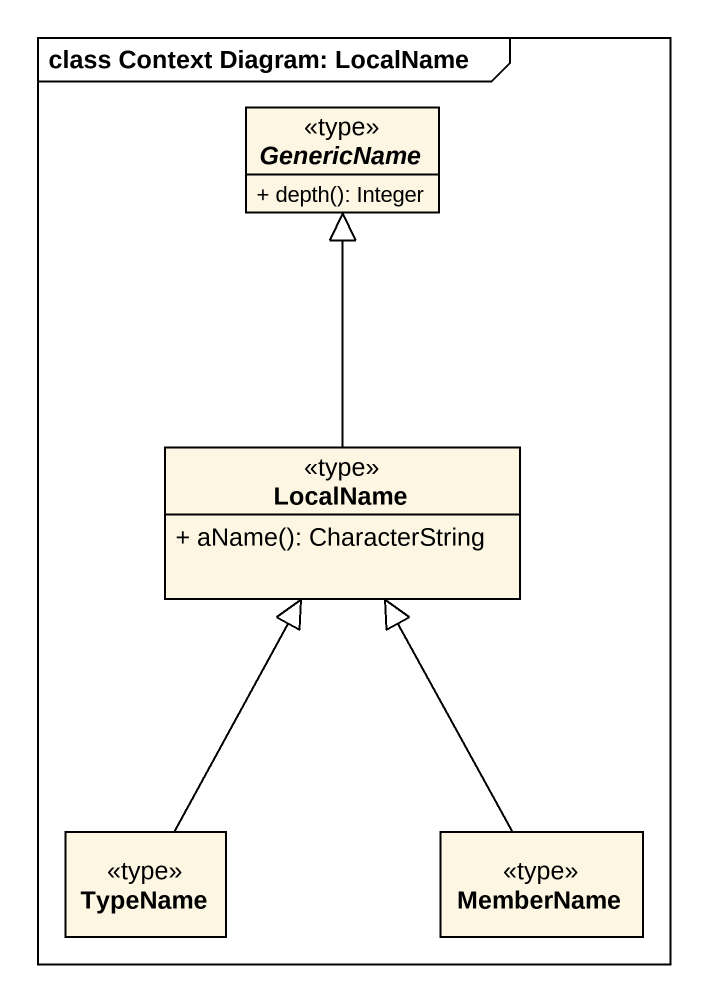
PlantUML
@startuml
mainframe class Context Diagram: LocalName
hide circle
hide empty members
skinparam classAttributeIconSize 0
abstract class GenericName <<type>> {
  + depth(): Integer
}
class LocalName <<type>> {
  + aName(): CharacterString
}
class TypeName <<type>>
class MemberName <<type>>
LocalName -up-|> GenericName
TypeName -up-|> LocalName
MemberName -up-|> LocalName
@enduml
